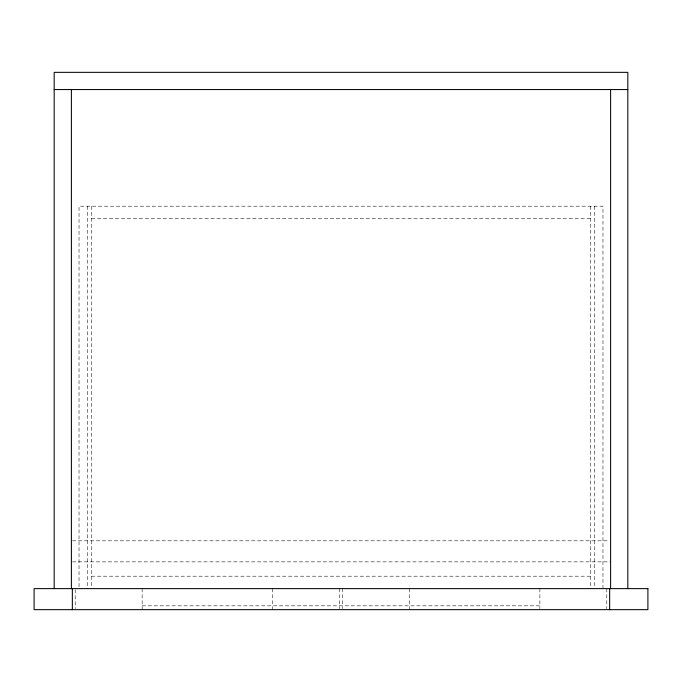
<?xml version="1.0" encoding="UTF-8"?>
<svg xmlns="http://www.w3.org/2000/svg" width="682" height="682" viewBox="0 0 682 682"><rect width="100%" height="100%" fill="white"/><g stroke="black" fill="none" stroke-linecap="round" stroke-linejoin="round"><path stroke-width="0.51" stroke-dasharray="3.41 2.56" d="M91.465 218.624L590.535 218.624M72.454 540.817L609.546 540.817M72.454 561.857L610.612 561.857M91.465 576.196L590.535 576.196M142.137 605.829L539.863 605.829M606.792 588.626L606.792 608.608M602.965 588.626L602.965 206.194L79.035 206.194L79.035 588.626M594.363 206.194L594.363 587.56M590.535 206.194L590.535 588.626M539.863 588.626L539.863 608.608M409.362 588.626L409.362 609.657M342.432 588.626L342.432 608.608M339.568 588.626L339.568 608.608M272.638 588.626L272.638 609.657M142.137 588.626L142.137 609.657M91.465 206.194L91.465 588.626M87.637 206.194L87.637 588.626M75.208 589.674L75.208 608.608"/><path stroke-width="1.02" d="M54.176 89.555L627.824 89.555M627.824 588.626L627.824 72.343L54.176 72.343L54.176 588.626M610.612 89.555L610.612 588.626M609.657 588.626L609.657 609.657M72.343 588.626L72.343 609.657M71.388 89.555L71.388 588.626M647.9 588.626L34.1 588.626L34.1 609.657L647.9 609.657L647.9 588.626"/></g></svg>
